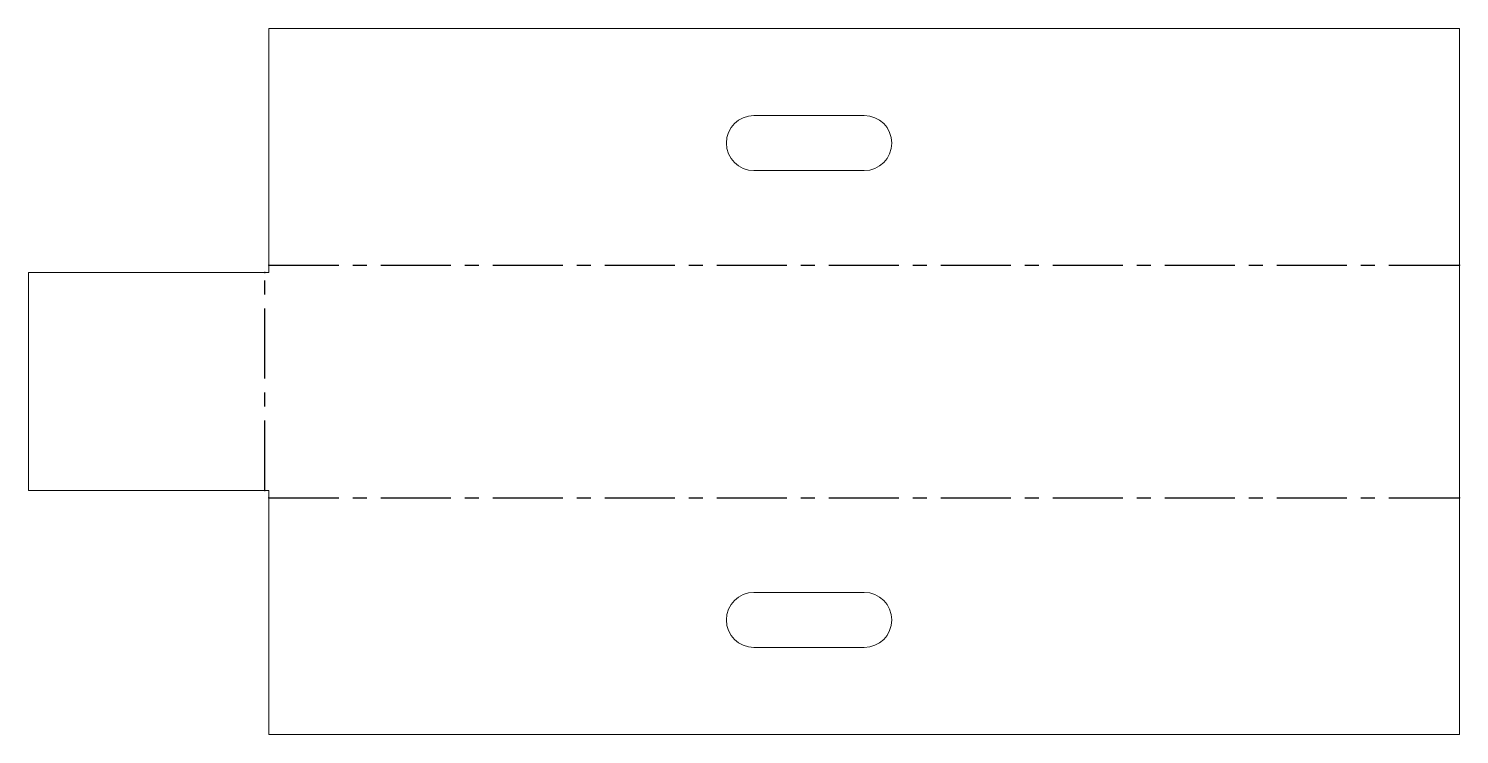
# Model space of a CAD drawing. Header units: millimetres. Extents: x -152 to 108, y -44 to 84.
import ezdxf

# ---------------------------------------------------------------- set-up
doc = ezdxf.new("R2010")
doc.units = ezdxf.units.MM
doc.header["$PDSIZE"] = -1
doc.linetypes.add('CENTERX2', pattern=[20.32, 12.7, -2.54, 2.54, -2.54])

msp = doc.modelspace()

# ---------------------------------------------------------------- linework, layer by layer
at = {"color": 7, "linetype": 'Continuous', "lineweight": 15}
for p, q in [((-108, 83.77), (108, 83.77)), ((-108, 83.77), (-108, 39.52)), ((108, 83.77), (108, -44.26)), ((0, 68.01), (-20, 68.01)), ((-20, 58.01), (0, 58.01)), ((-151.62, -0.01), (-151.62, 39.52)), ((-108, 39.52), (-151.62, 39.52)), ((-151.62, -0.01), (-108, -0.01)), ((-108, -0.01), (-108, -44.26)), ((0, -18.5), (-20, -18.5)), ((-20, -28.5), (0, -28.5)), ((108, -44.26), (-108, -44.26))]:
    msp.add_line(p, q, dxfattribs=at)
at = {"color": 7, "linetype": 'CENTERX2'}
for p, q in [((-108.73, -0.01), (-108.73, 39.52)), ((-108, 40.88), (108, 40.88)), ((-108, -1.37), (108, -1.37))]:
    msp.add_line(p, q, dxfattribs=at)
at = {"color": 7, "linetype": 'Continuous', "lineweight": 15}
for centre, start, end in [((-20, 63.01), 90, 270), ((0, 63.01), 270, 90), ((-20, -23.5), 90, 270), ((0, -23.5), 270, 90)]:
    msp.add_arc(centre, 5, start, end, dxfattribs=at)
at = {"color": 7, "linetype": 'Continuous'}
for p in [(-108.73, 39.52), (-108, 40.88), (108, 40.88), (-108.73, -0.01), (-108, -1.37), (108, -1.37)]:
    msp.add_point(p, dxfattribs=at)

doc.saveas('drawing.dxf')
